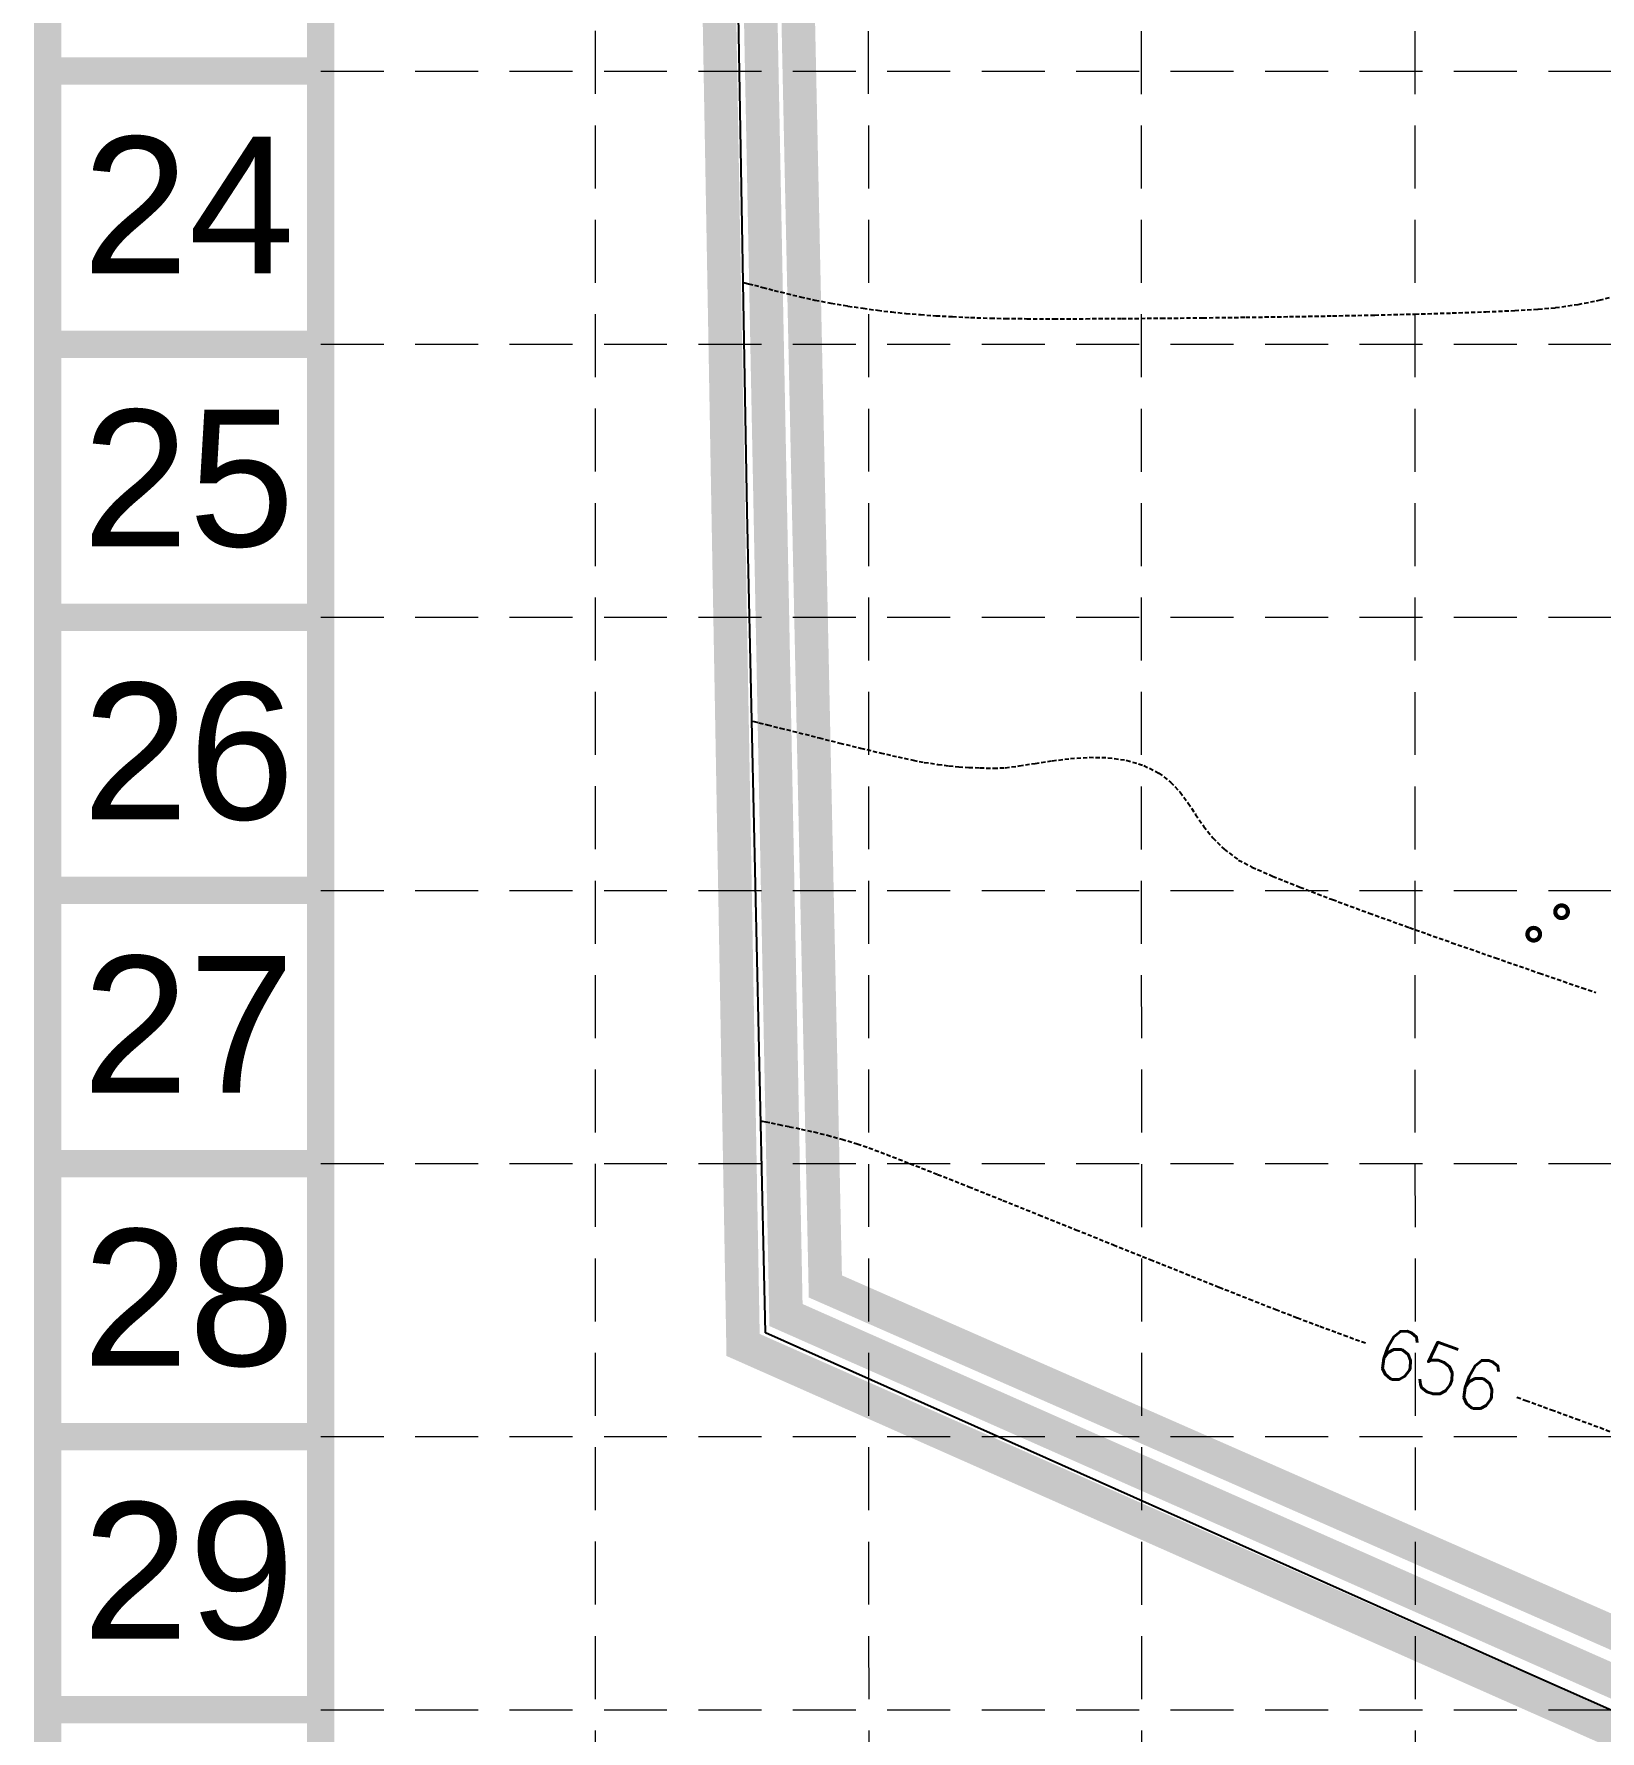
# Model space of a CAD drawing. Header units: inches. Extents: x 2507435 to 2508087, y 7097652 to 7098695.
# Drawn here: x 2507434.9 to 2507528.2, y 7098205.1 to 7098306.2 of the extents above; entities that cross this region are included whole.
import ezdxf
from ezdxf.enums import TextEntityAlignment as Align

# ---------------------------------------------------------------- set-up
doc = ezdxf.new("R2010")
doc.units = ezdxf.units.IN
doc.header["$MEASUREMENT"] = 0
doc.linetypes.add('HIDDEN', pattern=[0.375, 0.25, -0.125])
for name, color, linetype in [('BASE', 7, 'Continuous'), ('CONT-MNR', 8, 'HIDDEN'), ('E-FENCE', 7, 'FENCE_LINE'), ('E-UTILITIES', 5, 'Continuous'), ('GRID', 254, 'HIDDEN'), ('LIMITS OF DISTURBANCE', 1, 'HIDDEN'), ('SILT FENCE', 200, 'Continuous')]:
    doc.layers.add(name, color=color, linetype=linetype)
doc.styles.get("Standard").update_dxf_attribs({"font": 'ARIAL.TTF'})
doc.linetypes.add('FENCE_LINE', pattern='A,0.75,-0.2,["x",Standard,S=0.1,R=0,X=-0.1,Y=-0.05],-0.075', length=1.025)

msp = doc.modelspace()

# ---------------------------------------------------------------- linework, layer by layer
at = {"layer": 'BASE', "const_width": 1.627109455971472}
for points in [[(2508086.586663205, 7097653.153363655), (2508086.586663205, 7098694.503415476), (2507435.742880816, 7098694.503415476), (2507435.742880816, 7097653.153363655)], [(2508070.315568645, 7097669.424458215), (2508070.315568645, 7098678.232320917), (2507452.013975376, 7098678.232320917), (2507452.013975376, 7097669.424458215)]]:
    msp.add_lwpolyline(points, close=True, dxfattribs=at)
for points in [[(2507452.013975376, 7098303.997146043), (2507435.742880816, 7098303.997146043)], [(2507452.013975376, 7098287.726051483), (2507435.742880816, 7098287.726051483)], [(2507452.013975376, 7098271.454956924), (2507435.742880816, 7098271.454956924)], [(2507452.013975376, 7098255.183862365), (2507435.742880816, 7098255.183862365)], [(2507452.013975376, 7098238.912767804), (2507435.742880816, 7098238.912767804)], [(2507452.013975376, 7098222.641673245), (2507435.742880816, 7098222.641673245)], [(2507452.013975376, 7098206.370578685), (2507435.742880816, 7098206.370578685)]]:
    msp.add_lwpolyline(points, dxfattribs=at)
at = {"layer": 'CONT-MNR', "color": 35}
for points, elevation in [([(2507477.179813411, 7098291.401031597), (2507477.284891905, 7098291.377030983)], 658), ([(2507477.284891905, 7098291.377030983), (2507477.502602426, 7098291.325326888)], 658), ([(2507484.319382424, 7098289.863919819), (2507485.180826586, 7098289.747442061)], 658), ([(2507523.137876433, 7098289.732416441), (2507524.539657834, 7098289.814898515)], 658), ([(2507525.565752592, 7098289.903362494), (2507526.912545839, 7098290.095890565)], 658), ([(2507487.735436548, 7098289.486529137), (2507488.652160377, 7098289.422882523)], 658), ([(2507488.652160377, 7098289.422882523), (2507489.639025133, 7098289.367806877)], 658), ([(2507489.639025133, 7098289.367806877), (2507490.718559221, 7098289.319447475)], 658), ([(2507491.913291046, 7098289.275949584), (2507492.794278066, 7098289.257596801)], 658), ([(2507492.794278066, 7098289.257596801), (2507494.069090196, 7098289.246614208)], 658), ([(2507494.069090196, 7098289.246614208), (2507495.686426654, 7098289.242909251)], 658), ([(2507495.686426654, 7098289.242909251), (2507497.594986656, 7098289.246389379)], 658), ([(2507497.594986656, 7098289.246389379), (2507499.743469418, 7098289.256962039)], 658), ([(2507499.743469418, 7098289.256962039), (2507502.080574155, 7098289.274534679)], 658), ([(2507502.080574155, 7098289.274534679), (2507504.555000086, 7098289.299014745)], 658), ([(2507504.555000086, 7098289.299014745), (2507507.115446426, 7098289.33030969)], 658), ([(2507507.115446426, 7098289.33030969), (2507509.710612391, 7098289.368326958)], 658), ([(2507509.710612391, 7098289.368326958), (2507512.289197198, 7098289.412973998)], 658), ([(2507519.412456833, 7098289.585768223), (2507521.411709171, 7098289.656008827)], 658), ([(2507521.411709171, 7098289.656008827), (2507523.137876433, 7098289.732416441)], 658), ([(2507477.692108115, 7098265.276950092), (2507477.823556743, 7098265.245259548)], 657), ([(2507477.823556743, 7098265.245259548), (2507478.115335772, 7098265.174011247)], 657), ([(2507482.938756404, 7098263.965452923), (2507484.172460131, 7098263.661494393)], 657), ([(2507485.344625414, 7098263.379111859), (2507486.402539479, 7098263.133503473)], 657), ([(2507486.402539479, 7098263.133503473), (2507487.293489553, 7098262.939867392)], 657), ([(2507487.293489553, 7098262.939867392), (2507487.964762867, 7098262.813401768)], 657), ([(2507487.964762867, 7098262.813401768), (2507488.772721487, 7098262.689967952)], 657), ([(2507489.433483602, 7098262.605750424), (2507490.021698636, 7098262.550803354)], 657), ([(2507490.612016012, 7098262.515180906), (2507491.279085154, 7098262.488937248)], 657), ([(2507492.788874861, 7098262.491913445), (2507493.619298107, 7098262.59894595)], 657), ([(2507498.906176078, 7098263.091897301), (2507500.000144755, 7098262.941866281)], 657), ([(2507500.000144755, 7098262.941866281), (2507501.042858037, 7098262.628901814)], 657), ([(2507491.279085154, 7098262.488937248), (2507492.097555486, 7098262.462126546)], 657), ([(2507501.936920412, 7098262.176140411), (2507502.63890136, 7098261.640813553)], 657), ([(2507503.202554184, 7098261.039752399), (2507503.681632191, 7098260.389788111)], 657), ([(2507504.129888685, 7098259.707751846), (2507504.601076974, 7098259.010474767)], 657), ([(2507508.716759577, 7098256.033573685), (2507510.33631057, 7098255.381453386)], 657), ([(2507510.33631057, 7098255.381453386), (2507512.276670835, 7098254.64030573)], 657), ([(2507512.276670835, 7098254.64030573), (2507514.475420318, 7098253.828936216)], 657), ([(2507519.398406695, 7098252.070753619), (2507521.997803471, 7098251.161551531)], 657), ([(2507527.160303908, 7098249.376953276), (2507527.965411039, 7098249.100319186)], 657), ([(2507478.217825498, 7098241.469740192), (2507478.314851617, 7098241.446818991)], 656), ([(2507478.314851617, 7098241.446818991), (2507478.516707712, 7098241.401028202)], 656), ([(2507478.83875003, 7098241.331730067), (2507479.30338428, 7098241.236115472)], 656), ([(2507479.939311237, 7098241.106980995), (2507480.634542511, 7098240.96139857)], 656), ([(2507481.38698256, 7098240.793193295), (2507482.19453584, 7098240.596190268)], 656), ([(2507482.19453584, 7098240.596190268), (2507483.055106808, 7098240.364214586)], 656), ([(2507484.665218131, 7098239.848318269), (2507485.729247842, 7098239.449605182)], 656), ([(2507490.61652276, 7098237.529833135), (2507492.644915254, 7098236.719367278)], 656), ([(2507497.002281596, 7098234.969827153), (2507499.231798802, 7098234.073154336)], 656), ([(2507499.231798802, 7098234.073154336), (2507501.428900934, 7098233.190147318)], 656), ([(2507507.32843368, 7098230.835128313), (2507508.898592307, 7098230.218791746)], 656), ([(2507508.898592307, 7098230.218791746), (2507510.187694254, 7098229.722124606)], 656), ([(2507510.187694254, 7098229.722124606), (2507511.534325471, 7098229.216284285)], 656), ([(2507511.534325471, 7098229.216284285), (2507512.953152072, 7098228.692651083)], 656), ([(2507523.26108239, 7098224.990639927), (2507523.802002904, 7098224.796286531)], 656), ([(2507526.802014579, 7098223.704264401), (2507528.219671956, 7098223.177699662)], 656)]:
    msp.add_lwpolyline(points, dxfattribs=dict(at, elevation=elevation))
at = {"layer": 'CONT-MNR', "color": 35, "extrusion": (-0.2415136915865702, -0.9703974117732524, 0), "elevation": -7493753.678333533}
msp.add_lwpolyline([(718915.1366684292, 658.0000000000009), (718915.492766375, 658.0000000000009)], dxfattribs=at)
at = {"layer": 'CONT-MNR', "color": 35, "extrusion": (-0.249950770188819, -0.9682585462994976, 0), "elevation": -7499727.175977398}
msp.add_lwpolyline([(653663.4938429096, 658.0000000000009), (653664.0066096422, 658.0000000000009)], dxfattribs=at)
at = {"layer": 'CONT-MNR', "color": 35, "extrusion": (0.2523947843446821, 0.9676243448960974, 0), "elevation": 7501353.742362802}
msp.add_lwpolyline([(-634725.4363663632, 658.0000000000009), (-634726.1377834594, 658.0000000000009)], dxfattribs=at)
at = {"layer": 'CONT-MNR', "color": 35, "extrusion": (-0.2467023349516499, -0.9690913052594187, 0), "elevation": -7497492.956365932}
msp.add_lwpolyline([(678811.1720421046, 658.0000000000009), (678811.9398640324, 658.0000000000009)], dxfattribs=at)
at = {"layer": 'CONT-MNR', "color": 35, "extrusion": (-0.2340190386700588, -0.9722320142537693, 0), "elevation": -7487983.513141696}
msp.add_lwpolyline([(776716.928730719, 658.0000000000009), (776717.762237292, 658.0000000000009)], dxfattribs=at)
at = {"layer": 'CONT-MNR', "color": 35, "extrusion": (-0.2157928773945926, -0.9764391604527968, 0), "elevation": -7472145.313840969}
msp.add_lwpolyline([(916641.6879572864, 658.0000000000009), (916642.5866563048, 658.0000000000009)], dxfattribs=at)
at = {"layer": 'CONT-MNR', "color": 35, "extrusion": (0.1930590712260243, 0.9811871355747307, 0), "elevation": 7448843.222481299}
msp.add_lwpolyline([(-1089919.203299898, 658), (-1089920.167009005, 658)], dxfattribs=at)
at = {"layer": 'CONT-MNR', "color": 35, "extrusion": (-0.1666008725204064, -0.9860244161659686, 0), "elevation": -7416836.17613577}
msp.add_lwpolyline([(1289857.53473877, 658.0000000000009), (1289858.563642261, 658.0000000000009)], dxfattribs=at)
at = {"layer": 'CONT-MNR', "color": 35, "extrusion": (-0.1469818133135535, -0.9891391947319951, 0), "elevation": -7389751.312090061}
msp.add_lwpolyline([(1436930.590982256, 658), (1436931.504852884, 658)], dxfattribs=at)
at = {"layer": 'CONT-MNR', "color": 35, "extrusion": (0.08589560363673746, -0.9963041429583039, 0), "elevation": -6856670.216534281}
msp.add_lwpolyline([(3107968.975869928, 658), (3107970.005771053, 658)], dxfattribs=at)
at = {"layer": 'CONT-MNR', "color": 35, "extrusion": (0.1976170189622468, -0.9802793039825309, 0), "elevation": -6462776.881240784}
msp.add_lwpolyline([(3860819.665027035, 658.0000000000009), (3860820.95283131, 658.0000000000009)], dxfattribs=at)
at = {"layer": 'CONT-MNR', "color": 35, "extrusion": (-0.2412758639470357, 0.9704565716592432, 0), "elevation": 6283576.491290703}
msp.add_lwpolyline([(-4146093.332840014, 658.0000000000009), (-4146094.568274691, 658.0000000000009)], dxfattribs=at)
at = {"layer": 'CONT-MNR', "color": 35, "extrusion": (-0.1185767228763408, -0.9929448931294766, 0), "elevation": -7345539.930079319}
msp.add_lwpolyline([(1648102.668621192, 658.0000000000009), (1648103.516071517, 658.0000000000009)], dxfattribs=at)
at = {"layer": 'CONT-MNR', "color": 35, "extrusion": (-0.1017790729898784, -0.9948070266646296, 0), "elevation": -7316638.020975386}
msp.add_lwpolyline([(1772007.374164803, 658), (1772008.222597879, 658)], dxfattribs=at)
at = {"layer": 'CONT-MNR', "color": 35, "extrusion": (-0.08491978497388128, -0.996387791033185, 0), "elevation": -7285584.300914766}
msp.add_lwpolyline([(1895644.076613912, 658), (1895644.94887601, 658)], dxfattribs=at)
at = {"layer": 'CONT-MNR', "color": 35, "extrusion": (-0.03638397226703373, -0.9993378840822916, 0), "elevation": -7184821.901864472}
msp.add_lwpolyline([(2247566.507298798, 658), (2247567.702822198, 658)], dxfattribs=at)
at = {"layer": 'CONT-MNR', "color": 35, "extrusion": (0.02038219068638524, -0.9997922615737851, 0), "elevation": -7045706.231875658}
msp.add_lwpolyline([(2651670.070902912, 658), (2651672.582127455, 658)], dxfattribs=at)
at = {"layer": 'CONT-MNR', "color": 35, "extrusion": (0.02409020120483369, -0.9997097889917408, 0), "elevation": -7035822.926362259}
msp.add_lwpolyline([(2677786.312903484, 658.0000000000009), (2677788.70511787, 658.0000000000009)], dxfattribs=at)
at = {"layer": 'CONT-MNR', "color": 35, "extrusion": (0.02879489249356804, -0.9995853411121454, 0), "elevation": -7023142.464995692}
msp.add_lwpolyline([(2710871.910798415, 658.0000000000009), (2710874.132756401, 658.0000000000009)], dxfattribs=at)
at = {"layer": 'CONT-MNR', "color": 35, "extrusion": (-0.2404120463254293, -0.9706709267211105, 0), "elevation": -7492907.579393794}
msp.add_lwpolyline([(727427.6501013048, 657.0000000000009), (727428.168863568, 657.0000000000009)], dxfattribs=at)
at = {"layer": 'CONT-MNR', "color": 35, "extrusion": (-0.2429198289793548, -0.9700463683188764, 0), "elevation": -7494762.50970149}
msp.add_lwpolyline([(708061.1960601353, 657.0000000000009), (708061.9967012983, 657.0000000000009)], dxfattribs=at)
at = {"layer": 'CONT-MNR', "color": 35, "extrusion": (-0.2441808486029334, -0.9697297114018686, 0), "elevation": -7495676.77575996}
msp.add_lwpolyline([(698316.9347311798, 657), (698318.0711740644, 657)], dxfattribs=at)
at = {"layer": 'CONT-MNR', "color": 35, "extrusion": (0.2439482781568942, 0.9697882436822416, 0), "elevation": 7495509.087514605}
msp.add_lwpolyline([(-700115.6862844268, 657.0000000000009), (-700116.922267962, 657.0000000000009)], dxfattribs=at)
at = {"layer": 'CONT-MNR', "color": 35, "extrusion": (-0.2423181051413472, -0.9701968542108902, 0), "elevation": -7494321.884034659}
msp.add_lwpolyline([(712712.9045690468, 657.0000000000009), (712714.1852672836, 657.0000000000009)], dxfattribs=at)
at = {"layer": 'CONT-MNR', "color": 35, "extrusion": (-0.2342063905537574, -0.9721868990187952, 0), "elevation": -7488107.754888597}
msp.add_lwpolyline([(775284.5506052258, 657.0000000000009), (775285.7563047512, 657.0000000000009)], dxfattribs=at)
at = {"layer": 'CONT-MNR', "color": 35, "extrusion": (-0.1264323422225858, -0.9919752329771702, 0), "elevation": -7358328.464246131}
msp.add_lwpolyline([(1589916.781904195, 657), (1589917.448011667, 657)], dxfattribs=at)
at = {"layer": 'CONT-MNR', "color": 35, "extrusion": (-0.06023499691090459, -0.9981842240524259, 0), "elevation": -7236412.350105184}
msp.add_lwpolyline([(2075373.158808023, 657.0000000000009), (2075373.750199235, 657.0000000000009)], dxfattribs=at)
at = {"layer": 'CONT-MNR', "color": 35, "extrusion": (0.1571663748280363, -0.9875721394528164, 0), "elevation": -6615952.699189452}
msp.add_lwpolyline([(3591939.038528289, 657.0000000000009), (3591939.992719785, 657.0000000000009)], dxfattribs=at)
at = {"layer": 'CONT-MNR', "color": 35, "extrusion": (0.1526046090699492, -0.9882873232469431, 0), "elevation": -6632467.864503766}
msp.add_lwpolyline([(3561352.70024423, 657.0000000000009), (3561353.73946473, 657.0000000000009)], dxfattribs=at)
at = {"layer": 'CONT-MNR', "color": 35, "extrusion": (0.1216287421120527, -0.9925756641648231, 0), "elevation": -6740579.485528321}
msp.add_lwpolyline([(3352231.887944093, 657), (3352232.980626307, 657)], dxfattribs=at)
at = {"layer": 'CONT-MNR', "color": 35, "extrusion": (0.0652496558136615, -0.9978689705648727, 0), "elevation": -6919523.138043376}
msp.add_lwpolyline([(2965312.344291294, 657), (2965313.461569168, 657)], dxfattribs=at)
at = {"layer": 'CONT-MNR', "color": 35, "extrusion": (-0.01914523166812231, -0.9998167132551717, 0), "elevation": -7144968.721827555}
msp.add_lwpolyline([(2371140.3052934, 657.0000000000009), (2371141.423528248, 657.0000000000009)], dxfattribs=at)
at = {"layer": 'CONT-MNR', "color": 35, "extrusion": (-0.4517820032848735, -0.8921283660482423, 0), "elevation": -7465405.285284792}
msp.add_lwpolyline([(-969854.5020982097, 657), (-969853.4999303501, 657)], dxfattribs=at)
at = {"layer": 'CONT-MNR', "color": 35, "extrusion": (0.04304709176895297, -0.9990730443217029, 0), "elevation": -6983742.444997843}
msp.add_lwpolyline([(2810727.319124649, 657.0000000000009), (2810728.011085439, 657.0000000000009)], dxfattribs=at)
at = {"layer": 'CONT-MNR', "color": 35, "extrusion": (0.7294415275208416, 0.6840431696377512, 0), "elevation": 6684593.946882917}
msp.add_lwpolyline([(3462526.761028522, 657), (3462525.93702669, 657)], dxfattribs=at)
at = {"layer": 'CONT-MNR', "color": 35, "extrusion": (0.8356710436885272, 0.5492302857094898, 0), "elevation": 5994027.800606078}
msp.add_lwpolyline([(4554613.704826717, 657), (4554612.888672717, 657)], dxfattribs=at)
at = {"layer": 'CONT-MNR', "color": 35, "extrusion": (0.7856252920745105, 0.6187025945095431, 0), "elevation": 6361670.300880757}
msp.add_lwpolyline([(4025172.205893826, 657), (4025171.320374042, 657)], dxfattribs=at)
at = {"layer": 'CONT-MNR', "color": 35, "extrusion": (0.7065606560933235, 0.7076524848122646, 0), "elevation": 6794804.617498823}
msp.add_lwpolyline([(3240907.802682248, 657.0000000000009), (3240906.844144256, 657.0000000000009)], dxfattribs=at)
at = {"layer": 'CONT-MNR', "color": 35, "extrusion": (-0.5971002490300608, -0.802166623968013, 0), "elevation": -7191217.719049387}
msp.add_lwpolyline([(-2226933.919009393, 657), (-2226932.843792005, 657)], dxfattribs=at)
at = {"layer": 'CONT-MNR', "color": 35, "extrusion": (-0.467064591201694, -0.8842232001285617, 0), "elevation": -7447611.10289591}
msp.add_lwpolyline([(-1098148.912284185, 657), (-1098148.018084321, 657)], dxfattribs=at)
at = {"layer": 'CONT-MNR', "color": 35, "extrusion": (-0.402928339618202, -0.9152315297958866, 0), "elevation": -7506894.052312631}
msp.add_lwpolyline([(-565138.8298057392, 657), (-565137.4789763405, 657)], dxfattribs=at)
at = {"layer": 'CONT-MNR', "color": 35, "extrusion": (-0.3389584453607347, -0.9408013458316447, 0), "elevation": -7527989.963625826}
msp.add_lwpolyline([(-46940.08946433617, 657), (-46937.5440612603, 657)], dxfattribs=at)
at = {"layer": 'CONT-MNR', "color": 35, "extrusion": (0.3338367303596103, 0.9426309126390906, 0), "elevation": 7528133.904874186}
msp.add_lwpolyline([(5994.64572803583, 657), (5991.963588395156, 657)], dxfattribs=at)
at = {"layer": 'CONT-MNR', "color": 35, "extrusion": (-0.3275621724694093, -0.9448296265291014, 0), "elevation": -7528007.347093836}
msp.add_lwpolyline([(44062.50148683181, 657.0000000000009), (44065.26188477501, 657.0000000000009)], dxfattribs=at)
at = {"layer": 'CONT-MNR', "color": 35, "extrusion": (0.3258486268396174, 0.9454219546777702, 0), "elevation": 7527915.082697505}
msp.add_lwpolyline([(-57713.71499998495, 657), (-57716.41685672477, 657)], dxfattribs=at)
at = {"layer": 'CONT-MNR', "color": 35, "extrusion": (-0.2103680058007999, -0.9776222696601151, 0), "elevation": -7466892.124216736}
msp.add_lwpolyline([(958123.9504007942, 656.0000000000009), (958124.2798146463, 656.0000000000009)], dxfattribs=at)
at = {"layer": 'CONT-MNR', "color": 35, "extrusion": (-0.199003409174722, -0.9799987975180573, 0), "elevation": -7455264.805694783}
msp.add_lwpolyline([(1044752.496986439, 656.0000000000009), (1044753.145892292, 656.0000000000009)], dxfattribs=at)
at = {"layer": 'CONT-MNR', "color": 35, "extrusion": (-0.2181617672935723, -0.9759126207255163, 0), "elevation": -7474299.345865891}
msp.add_lwpolyline([(898517.2046605248, 656.0000000000009), (898517.9756722252, 656.0000000000009)], dxfattribs=at)
at = {"layer": 'CONT-MNR', "color": 35, "extrusion": (-0.2870348103576981, -0.9579201520183822, 0), "elevation": -7519282.411949177}
msp.add_lwpolyline([(364526.4725157393, 656.0000000000009), (364527.4240492345, 656.0000000000009)], dxfattribs=at)
at = {"layer": 'CONT-MNR', "color": 35, "extrusion": (-0.3282497574332575, -0.9445909679565054, 0), "elevation": -7528014.48223586}
msp.add_lwpolyline([(38551.11904227501, 656.0000000000009), (38551.85864093434, 656.0000000000009)], dxfattribs=at)
at = {"layer": 'CONT-MNR', "color": 35, "extrusion": (-0.3606236586956282, -0.9327114113105827, 0), "elevation": -7524867.61267014}
msp.add_lwpolyline([(-221032.5272463621, 656.0000000000009), (-221031.0479968609, 656.0000000000009)], dxfattribs=at)
at = {"layer": 'CONT-MNR', "color": 35, "extrusion": (-0.3658868297644772, -0.9306593511080735, 0), "elevation": -7523498.93268979}
msp.add_lwpolyline([(-263535.808204738, 656), (-263534.0399232027, 656)], dxfattribs=at)
at = {"layer": 'CONT-MNR', "color": 35, "extrusion": (-0.3690533008080677, -0.9294082317058904, 0), "elevation": -7522558.079603585}
msp.add_lwpolyline([(-289147.5736946808, 656.0000000000009), (-289145.5703830933, 656.0000000000009)], dxfattribs=at)
at = {"layer": 'CONT-MNR', "color": 35, "extrusion": (-0.3722622801820405, -0.9281275746111997, 0), "elevation": -7521514.159898358}
msp.add_lwpolyline([(-315132.7195429332, 656), (-315130.4082632731, 656)], dxfattribs=at)
at = {"layer": 'CONT-MNR', "color": 35, "extrusion": (-0.372929142872143, -0.9278598247562231, 0), "elevation": -7521285.762997662}
msp.add_lwpolyline([(-320535.3382895608, 656.0000000000009), (-320532.9540889552, 656.0000000000009)], dxfattribs=at)
at = {"layer": 'CONT-MNR', "color": 35, "extrusion": (-0.3722065666305404, -0.9281499187938903, 0), "elevation": -7521533.056687723}
msp.add_lwpolyline([(-314671.7572377156, 656.0000000000009), (-314669.478555473, 656.0000000000009)], dxfattribs=at)
at = {"layer": 'CONT-MNR', "color": 35, "extrusion": (-0.3709217046888537, -0.9286641421906603, 0), "elevation": -7521961.337961541}
msp.add_lwpolyline([(-304259.812976242, 656), (-304257.6775572747, 656)], dxfattribs=at)
at = {"layer": 'CONT-MNR', "color": 35, "extrusion": (-0.3688140844365479, -0.9295031851054794, 0), "elevation": -7522632.189419895}
msp.add_lwpolyline([(-287193.3962408262, 656), (-287191.4581226842, 656)], dxfattribs=at)
at = {"layer": 'CONT-MNR', "color": 35, "extrusion": (-0.3422121782226851, -0.9396227035763267, 0), "elevation": -7527758.304411639}
msp.add_lwpolyline([(-72984.20214147959, 656.0000000000009), (-72982.74958157493, 656.0000000000009)], dxfattribs=at)
at = {"layer": 'CONT-MNR', "color": 35, "extrusion": (-0.3404275504551298, -0.9402707497796153, 0), "elevation": -7527883.336932376}
msp.add_lwpolyline([(-58679.99458018458, 656), (-58678.3747565751, 656)], dxfattribs=at)
at = {"layer": 'CONT-MNR', "color": 35, "extrusion": (-0.3437194985278857, -0.9390723648003592, 0), "elevation": -7527631.574779221}
msp.add_lwpolyline([(-85050.34106408618, 656), (-85048.76830039918, 656)], dxfattribs=at)
at = {"layer": 'CONT-MNR', "color": 35, "extrusion": (-0.3541067095116534, -0.9352050247292459, 0), "elevation": -7526226.54930997}
msp.add_lwpolyline([(-168475.4621469858, 656), (-168474.0237157177, 656)], dxfattribs=at)
at = {"layer": 'E-FENCE'}
for p, q in [((2507477.416679053, 7098277.749809423), (2507476.610294076, 7098324.224018748)), ((2507478.496900667, 7098228.831754236), (2507477.416679053, 7098277.749809423)), ((2507524.389090997, 7098208.335763039), (2507478.496900667, 7098228.831754236)), ((2507556.766090411, 7098193.916775085), (2507524.389090997, 7098208.335763039))]:
    msp.add_line(p, q, dxfattribs=at)
at = {"layer": 'E-UTILITIES', "color": 7, "const_width": 0.25}
for points in [[(2507525.553589265, 7098253.908967726, 1), (2507526.303482735, 7098253.921608276, 1)], [(2507523.892944265, 7098252.568756726, 1), (2507524.642837735, 7098252.581397275, 1)]]:
    msp.add_lwpolyline(points, format="xyb", close=True, dxfattribs=at)
at = {"layer": 'GRID', "color": 252, "linetype": 'HIDDEN', "lineweight": 0, "ltscale": 15}
for p, q in [((2507468.43360024, 7097734.51112597), (2507468.345543176, 7098677.620980122)), ((2507484.773717057, 7097734.508556962), (2507484.57141102, 7098677.613652664)), ((2507500.996113952, 7097734.506006462), (2507500.846178506, 7098677.570774943)), ((2507517.353879241, 7097734.503434679), (2507517.096150484, 7098677.545595801)), ((2507452.013975376, 7098303.997146043), (2508070.315568645, 7098303.997146043)), ((2507452.013975376, 7098287.726051483), (2508070.315568645, 7098287.726051483)), ((2507452.013975376, 7098271.454956924), (2508070.315568645, 7098271.454956924)), ((2507452.013975376, 7098255.183862365), (2508070.315568645, 7098255.183862365)), ((2507452.013975376, 7098238.912767804), (2508070.315568645, 7098238.912767804)), ((2507452.013975376, 7098222.641673245), (2508070.315568645, 7098222.641673245)), ((2507452.013975376, 7098206.370578685), (2508070.315568645, 7098206.370578685))]:
    msp.add_line(p, q, dxfattribs=at)
at = {"layer": 'LIMITS OF DISTURBANCE', "ltscale": 30, "const_width": 2}
msp.add_lwpolyline([(2507593.952299864, 7098097.97960352), (2507588.421720634, 7098097.97960352), (2507589.559658111, 7098192.525641226), (2507555.747696429, 7098193.279551562), (2507477.171476516, 7098228.105195397), (2507474.689650608, 7098367.533608538), (2507479.163266086, 7098367.473582235), (2507482.07278632, 7098231.589823687), (2507557.058051486, 7098198.634559885), (2507595.236934249, 7098197.036448122), (2507593.664788769, 7098099.68671054)], close=True, dxfattribs=at)
at = {"layer": 'SILT FENCE', "ltscale": 30, "const_width": 2}
msp.add_lwpolyline([(2507477.080325868, 7098365.915133762), (2507479.727443282, 7098229.887006703), (2507556.489361111, 7098195.898828743), (2507592.356567822, 7098194.765079192), (2507591.647731329, 7098175.774767491), (2507591.477811586, 7098099.052652479)], dxfattribs=at)

# ---------------------------------------------------------------- texts
at = {"layer": 'BASE'}
for s, p in [('24', (2507444.139994979, 7098296.021185508)), ('25', (2507444.1399382, 7098279.750069367)), ('26', (2507444.1399382, 7098263.478984025)), ('27', (2507444.139949556, 7098247.207883283)), ('28', (2507444.139960912, 7098230.936787674)), ('29', (2507444.139960912, 7098214.6656972))]:
    msp.add_text(s, height=8.135547279857356, dxfattribs=at).set_placement(p, align=Align.MIDDLE_CENTER)
at = {"layer": 'CONT-MNR', "color": 35, "insert": (2507515.526304309, 7098229.34867288, 656), "char_height": 3, "width": 12, "attachment_point": 1, "rotation": 340.3434987772269}
msp.add_mtext('\\Ftxt.shx;\\W1.0000000000;\\T1.0000000000;\\o\\l656', dxfattribs=at)

doc.saveas('drawing.dxf')
